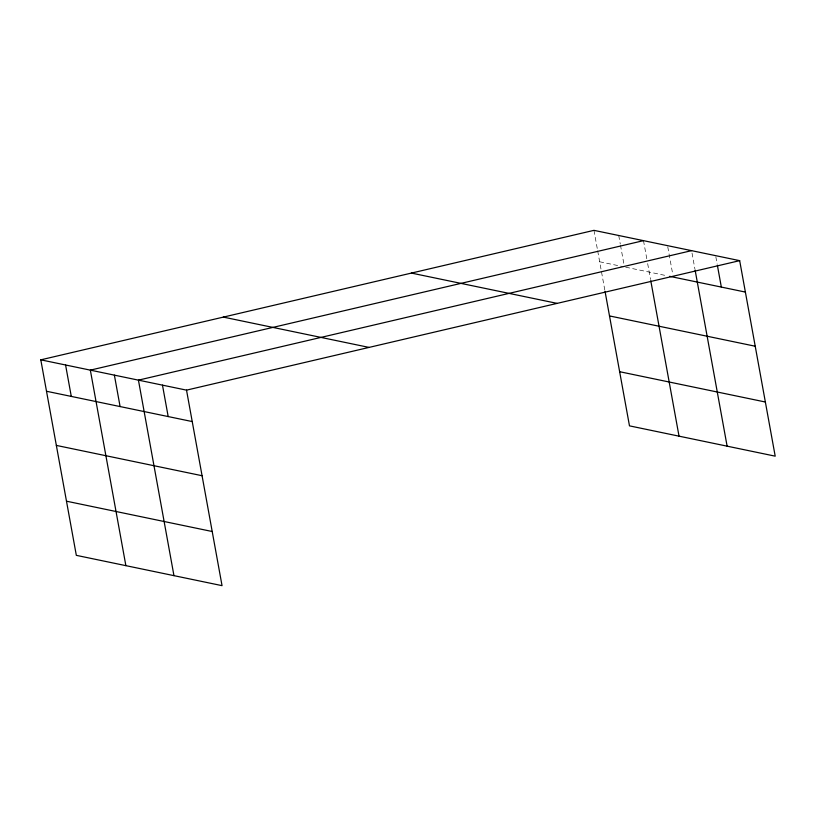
<?xml version="1.0" encoding="UTF-8"?>
<svg xmlns="http://www.w3.org/2000/svg" width="816" height="816" viewBox="0 0 816 816"><rect width="100%" height="100%" fill="white"/><g stroke="black" fill="none" stroke-linecap="round" stroke-linejoin="round"><path stroke-width="0.61" stroke-dasharray="4.08 3.06" d="M599.658 261.773L623.2 266.669M625.678 267.179L667.243 275.828M715.846 256.856L717.162 264.109M692.019 253.062L694.875 268.78M667.763 246.86L672.812 274.655M643.498 240.649L646.792 258.784M647.669 263.619L650.546 279.46M618.722 235.498L620.262 243.953M620.476 245.167L623.995 264.506M593.956 230.347L597.465 249.686M597.689 250.889L605.033 291.312"/><path stroke-width="1.22" d="M40.8 359.836L186.517 390.14L222.044 585.653L76.327 555.349L40.8 359.836L593.956 230.347L739.673 260.651L775.2 456.164L629.483 425.86L605.033 291.312M643.498 240.649L90.341 370.138L125.878 565.651M691.58 250.645L138.434 380.144L173.961 575.657M186.517 390.14L739.673 260.651M669.64 276.328L745.385 292.077M411.407 273.074L557.124 303.379M609.501 315.925L755.218 346.229M619.64 371.708L765.357 402.013M223.339 317.098L369.056 347.412M46.512 391.262L192.229 421.566M56.355 445.414L202.072 475.718M66.494 501.197L212.211 531.512M717.386 265.322L721.334 287.079M695.099 269.994L727.117 446.168M650.77 280.694L679.024 436.162M162.476 385.142L168.188 416.568M114.383 375.136L120.095 406.572M65.576 364.987L71.288 396.413"/></g></svg>
